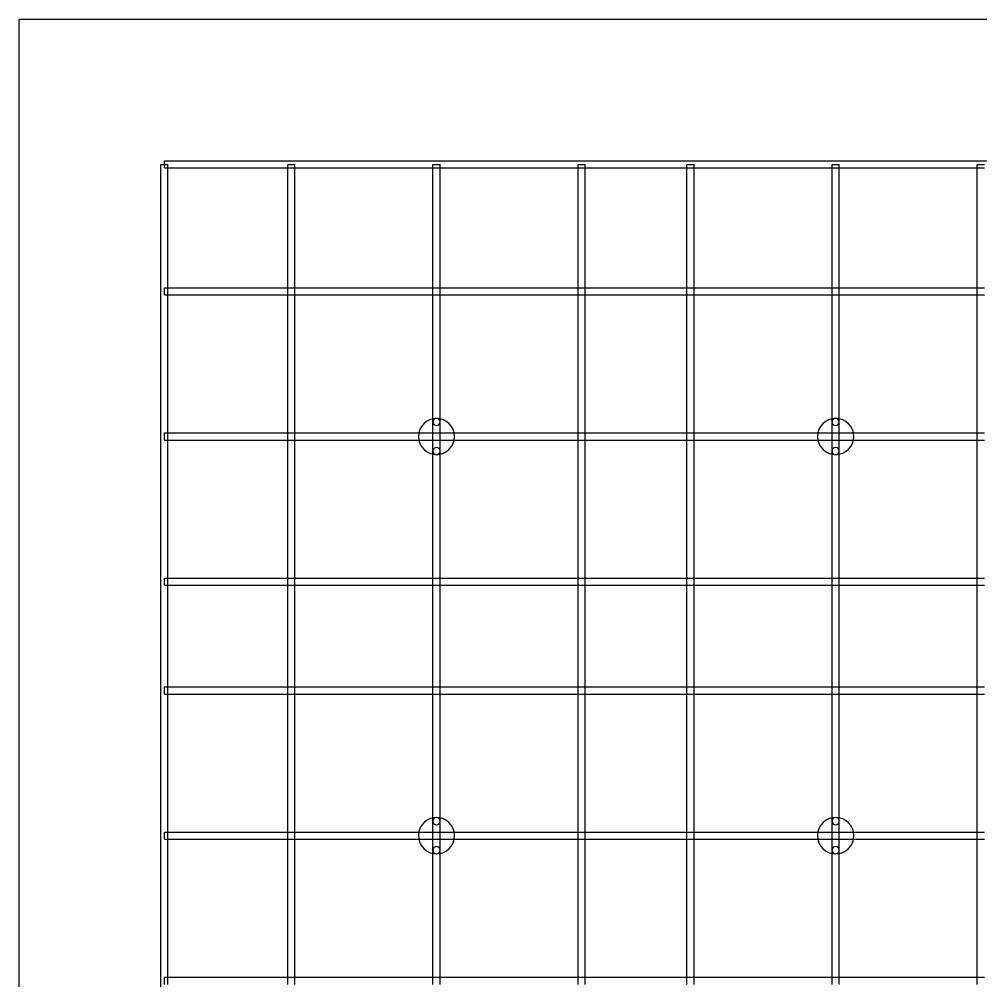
# Model space of a CAD drawing. Header units: millimetres. Extents: x 0 to 500, y 0 to 500.
# Drawn here: x 0 to 132.5, y 367.5 to 500 of the extents above; entities that cross this region are included whole.
import ezdxf

# ---------------------------------------------------------------- set-up
doc = ezdxf.new("R2010")
doc.units = ezdxf.units.MM
doc.layers.add('MDF_Model', color=7, linetype='CONTINUOUS')

msp = doc.modelspace()

# ---------------------------------------------------------------- linework, layer by layer
at = {"layer": 'MDF_Model'}
for p, q in [((0, 0, 6), (0, 500, 6)), ((0, 500), (0, 500, 6)), ((0, 0), (0, 500)), ((0, 0, 6), (0, 500, 6)), ((0, 500, 6), (500, 500, 6)), ((0, 500), (500, 500)), ((0, 500, 6), (500, 500, 6)), ((0, 500), (0, 500, 6)), ((0, 0), (0, 500)), ((0, 500), (500, 500)), ((19.5, 480), (20, 480)), ((19.5, 20), (19.5, 480)), ((19.5, 480), (20, 480)), ((19.5, 480, 1), (20, 480, 1)), ((19.5, 480), (19.5, 480, 1)), ((19.5, 20, 1), (19.5, 480, 1)), ((19.5, 480), (19.5, 480, 1)), ((19.5, 20), (19.5, 480)), ((19.5, 20, 1), (19.5, 480, 1)), ((19.5, 480, 1), (20, 480, 1)), ((20, 480.5), (480, 480.5)), ((20, 480), (20, 480.5)), ((20, 480.5), (480, 480.5)), ((20, 480.5, 1), (480, 480.5, 1)), ((20, 480.5), (20, 480.5, 1)), ((20, 480, 1), (20, 480.5, 1)), ((20, 480.5), (20, 480.5, 1)), ((20, 480), (20, 480.5)), ((20, 480, 1), (20, 480.5, 1)), ((20, 480.5, 1), (480, 480.5, 1)), ((20, 480, 1), (20, 480)), ((20, 480, 1), (20, 480)), ((20, 480, 1), (20.5, 480, 1)), ((20, 479.5, 1), (20, 480, 1)), ((20, 479.5, 1), (20, 480, 1)), ((20, 480, 1), (20.5, 480, 1)), ((20.5, 479.5, 1), (20.5, 480, 1)), ((20.5, 479.5, 1), (20.5, 480, 1)), ((37, 480, 1), (38, 480, 1)), ((37, 479.5, 1), (37, 480, 1)), ((37, 479.5, 1), (37, 480, 1)), ((37, 480, 1), (38, 480, 1)), ((38, 479.5, 1), (38, 480, 1)), ((38, 479.5, 1), (38, 480, 1)), ((57, 480, 1), (58, 480, 1)), ((57, 479.5, 1), (57, 480, 1)), ((57, 479.5, 1), (57, 480, 1)), ((57, 480, 1), (58, 480, 1)), ((58, 479.5, 1), (58, 480, 1)), ((58, 479.5, 1), (58, 480, 1)), ((77, 480, 1), (78, 480, 1)), ((77, 479.5, 1), (77, 480, 1)), ((77, 479.5, 1), (77, 480, 1)), ((77, 480, 1), (78, 480, 1)), ((78, 479.5, 1), (78, 480, 1)), ((78, 479.5, 1), (78, 480, 1)), ((92, 480, 1), (93, 480, 1)), ((92, 479.5, 1), (92, 480, 1)), ((92, 479.5, 1), (92, 480, 1)), ((92, 480, 1), (93, 480, 1)), ((93, 479.5, 1), (93, 480, 1)), ((93, 479.5, 1), (93, 480, 1)), ((112, 480, 1), (113, 480, 1)), ((112, 479.5, 1), (112, 480, 1)), ((112, 479.5, 1), (112, 480, 1)), ((112, 480, 1), (113, 480, 1)), ((113, 479.5, 1), (113, 480, 1)), ((113, 479.5, 1), (113, 480, 1)), ((132, 480, 1), (133, 480, 1)), ((132, 479.5, 1), (132, 480, 1)), ((132, 479.5, 1), (132, 480, 1)), ((132, 480, 1), (133, 480, 1)), ((20, 479.5, 1), (20.5, 479.5, 1)), ((20, 479.5, 1), (20.5, 479.5, 1)), ((20.5, 479.5, 1), (37, 479.5, 1)), ((20.5, 463, 1), (20.5, 479.5, 1)), ((20.5, 479.5), (37, 479.5)), ((20.5, 479.5, 1), (37, 479.5, 1)), ((20.5, 479.5), (20.5, 479.5, 1)), ((20.5, 463, 1), (20.5, 479.5, 1)), ((20.5, 479.5), (20.5, 479.5, 1)), ((20.5, 463), (20.5, 479.5)), ((20.5, 479.5), (37, 479.5)), ((20.5, 463), (20.5, 479.5)), ((37, 479.5, 1), (38, 479.5, 1)), ((37, 479.5), (37, 479.5, 1)), ((37, 463, 1), (37, 479.5, 1)), ((37, 479.5, 1), (38, 479.5, 1)), ((37, 463), (37, 479.5)), ((37, 463, 1), (37, 479.5, 1)), ((37, 479.5), (37, 479.5, 1)), ((37, 463), (37, 479.5)), ((38, 479.5, 1), (57, 479.5, 1)), ((38, 479.5), (57, 479.5)), ((38, 479.5, 1), (57, 479.5, 1)), ((38, 479.5), (38, 479.5, 1)), ((38, 479.5), (57, 479.5)), ((38, 463), (38, 479.5)), ((38, 463, 1), (38, 479.5, 1)), ((38, 479.5), (38, 479.5, 1)), ((38, 463), (38, 479.5)), ((38, 463, 1), (38, 479.5, 1)), ((57, 479.5, 1), (58, 479.5, 1)), ((57, 479.5), (57, 479.5, 1)), ((57, 463, 1), (57, 479.5, 1)), ((57, 479.5, 1), (58, 479.5, 1)), ((57, 463), (57, 479.5)), ((57, 463, 1), (57, 479.5, 1)), ((57, 479.5), (57, 479.5, 1)), ((57, 463), (57, 479.5)), ((58, 479.5, 1), (77, 479.5, 1)), ((58, 479.5), (77, 479.5)), ((58, 479.5, 1), (77, 479.5, 1)), ((58, 479.5), (58, 479.5, 1)), ((58, 479.5), (77, 479.5)), ((58, 463), (58, 479.5)), ((58, 463, 1), (58, 479.5, 1)), ((58, 479.5), (58, 479.5, 1)), ((58, 463), (58, 479.5)), ((58, 463, 1), (58, 479.5, 1)), ((77, 479.5, 1), (78, 479.5, 1)), ((77, 479.5), (77, 479.5, 1)), ((77, 463, 1), (77, 479.5, 1)), ((77, 479.5, 1), (78, 479.5, 1)), ((77, 463), (77, 479.5)), ((77, 463, 1), (77, 479.5, 1)), ((77, 479.5), (77, 479.5, 1)), ((77, 463), (77, 479.5)), ((78, 479.5, 1), (92, 479.5, 1)), ((78, 479.5), (92, 479.5)), ((78, 479.5, 1), (92, 479.5, 1)), ((78, 479.5), (78, 479.5, 1)), ((78, 479.5), (92, 479.5)), ((78, 463), (78, 479.5)), ((78, 463, 1), (78, 479.5, 1)), ((78, 479.5), (78, 479.5, 1)), ((78, 463), (78, 479.5)), ((78, 463, 1), (78, 479.5, 1)), ((92, 479.5, 1), (93, 479.5, 1)), ((92, 479.5), (92, 479.5, 1)), ((92, 463, 1), (92, 479.5, 1)), ((92, 479.5, 1), (93, 479.5, 1)), ((92, 463), (92, 479.5)), ((92, 463, 1), (92, 479.5, 1)), ((92, 479.5), (92, 479.5, 1)), ((92, 463), (92, 479.5)), ((93, 479.5, 1), (112, 479.5, 1)), ((93, 479.5), (112, 479.5)), ((93, 479.5, 1), (112, 479.5, 1)), ((93, 479.5), (93, 479.5, 1)), ((93, 479.5), (112, 479.5)), ((93, 463), (93, 479.5)), ((93, 463, 1), (93, 479.5, 1)), ((93, 479.5), (93, 479.5, 1)), ((93, 463), (93, 479.5)), ((93, 463, 1), (93, 479.5, 1)), ((112, 479.5, 1), (113, 479.5, 1)), ((112, 479.5), (112, 479.5, 1)), ((112, 463, 1), (112, 479.5, 1)), ((112, 479.5, 1), (113, 479.5, 1)), ((112, 463), (112, 479.5)), ((112, 463, 1), (112, 479.5, 1)), ((112, 479.5), (112, 479.5, 1)), ((112, 463), (112, 479.5)), ((113, 479.5, 1), (132, 479.5, 1)), ((113, 479.5), (132, 479.5)), ((113, 479.5, 1), (132, 479.5, 1)), ((113, 479.5), (113, 479.5, 1)), ((113, 479.5), (132, 479.5)), ((113, 463), (113, 479.5)), ((113, 463, 1), (113, 479.5, 1)), ((113, 479.5), (113, 479.5, 1)), ((113, 463), (113, 479.5)), ((113, 463, 1), (113, 479.5, 1)), ((132, 479.5, 1), (133, 479.5, 1)), ((132, 479.5), (132, 479.5, 1)), ((132, 463, 1), (132, 479.5, 1)), ((132, 479.5, 1), (133, 479.5, 1)), ((132, 463), (132, 479.5)), ((132, 463, 1), (132, 479.5, 1)), ((132, 479.5), (132, 479.5, 1)), ((132, 463), (132, 479.5)), ((20, 463, 1), (20.5, 463, 1)), ((20, 462, 1), (20, 463, 1)), ((20, 463, 1), (20.5, 463, 1)), ((20, 462, 1), (20, 463, 1)), ((20.5, 462, 1), (20.5, 463, 1)), ((20.5, 463, 1), (20.5, 463)), ((20.5, 463), (37, 463)), ((20.5, 463, 1), (37, 463, 1)), ((20.5, 462, 1), (20.5, 463, 1)), ((20.5, 463), (37, 463)), ((20.5, 463, 1), (37, 463, 1)), ((20.5, 463, 1), (20.5, 463)), ((37, 463, 1), (38, 463, 1)), ((37, 463), (37, 463, 1)), ((37, 462, 1), (37, 463, 1)), ((37, 463), (37, 463, 1)), ((37, 462, 1), (37, 463, 1)), ((37, 463, 1), (38, 463, 1)), ((38, 463), (57, 463)), ((38, 463), (38, 463, 1)), ((38, 463), (57, 463)), ((38, 463, 1), (57, 463, 1)), ((38, 463), (38, 463, 1)), ((38, 462, 1), (38, 463, 1)), ((38, 463, 1), (57, 463, 1)), ((38, 462, 1), (38, 463, 1)), ((57, 463, 1), (58, 463, 1)), ((57, 463), (57, 463, 1)), ((57, 462, 1), (57, 463, 1)), ((57, 463, 1), (58, 463, 1)), ((57, 463), (57, 463, 1)), ((57, 462, 1), (57, 463, 1)), ((58, 463), (77, 463)), ((58, 463), (58, 463, 1)), ((58, 462, 1), (58, 463, 1)), ((58, 463), (77, 463)), ((58, 463, 1), (77, 463, 1)), ((58, 463), (58, 463, 1)), ((58, 463, 1), (77, 463, 1)), ((58, 462, 1), (58, 463, 1)), ((77, 463, 1), (78, 463, 1)), ((77, 463), (77, 463, 1)), ((77, 462, 1), (77, 463, 1)), ((77, 463, 1), (78, 463, 1)), ((77, 463), (77, 463, 1)), ((77, 462, 1), (77, 463, 1)), ((78, 463), (92, 463)), ((78, 463), (78, 463, 1)), ((78, 463), (92, 463)), ((78, 463, 1), (92, 463, 1)), ((78, 463), (78, 463, 1)), ((78, 462, 1), (78, 463, 1)), ((78, 463, 1), (92, 463, 1)), ((78, 462, 1), (78, 463, 1)), ((92, 463, 1), (93, 463, 1)), ((92, 463), (92, 463, 1)), ((92, 462, 1), (92, 463, 1)), ((92, 463, 1), (93, 463, 1)), ((92, 463), (92, 463, 1)), ((92, 462, 1), (92, 463, 1)), ((93, 463), (112, 463)), ((93, 463), (93, 463, 1)), ((93, 463), (112, 463)), ((93, 463, 1), (112, 463, 1)), ((93, 463), (93, 463, 1)), ((93, 462, 1), (93, 463, 1)), ((93, 463, 1), (112, 463, 1)), ((93, 462, 1), (93, 463, 1)), ((112, 463, 1), (113, 463, 1)), ((112, 463), (112, 463, 1)), ((112, 462, 1), (112, 463, 1)), ((112, 463, 1), (113, 463, 1)), ((112, 463), (112, 463, 1)), ((112, 462, 1), (112, 463, 1)), ((113, 463), (132, 463)), ((113, 463), (113, 463, 1)), ((113, 462, 1), (113, 463, 1)), ((113, 463), (132, 463)), ((113, 463, 1), (132, 463, 1)), ((113, 463), (113, 463, 1)), ((113, 463, 1), (132, 463, 1)), ((113, 462, 1), (113, 463, 1)), ((132, 463, 1), (133, 463, 1)), ((132, 463), (132, 463, 1)), ((132, 462, 1), (132, 463, 1)), ((132, 463, 1), (133, 463, 1)), ((132, 463), (132, 463, 1)), ((132, 462, 1), (132, 463, 1)), ((20, 462, 1), (20.5, 462, 1)), ((20, 462, 1), (20.5, 462, 1)), ((20.5, 443, 1), (20.5, 462, 1)), ((20.5, 443, 1), (20.5, 462, 1)), ((20.5, 462, 1), (20.5, 462)), ((20.5, 443), (20.5, 462)), ((20.5, 462, 1), (37, 462, 1)), ((20.5, 462), (37, 462)), ((20.5, 462, 1), (37, 462, 1)), ((20.5, 462, 1), (20.5, 462)), ((20.5, 462), (37, 462)), ((20.5, 443), (20.5, 462)), ((37, 462), (37, 462, 1)), ((37, 443), (37, 462)), ((37, 462, 1), (38, 462, 1)), ((37, 443, 1), (37, 462, 1)), ((37, 462), (37, 462, 1)), ((37, 443), (37, 462)), ((37, 443, 1), (37, 462, 1)), ((37, 462, 1), (38, 462, 1)), ((38, 462), (57, 462)), ((38, 443), (38, 462)), ((38, 462), (57, 462)), ((38, 462, 1), (57, 462, 1)), ((38, 462), (38, 462, 1)), ((38, 462, 1), (57, 462, 1)), ((38, 443, 1), (38, 462, 1)), ((38, 443, 1), (38, 462, 1)), ((38, 462), (38, 462, 1)), ((38, 443), (38, 462)), ((57, 444.5, 1), (57, 462, 1)), ((57, 462, 1), (58, 462, 1)), ((57, 444.5, 1), (57, 462, 1)), ((57, 462), (57, 462, 1)), ((57, 444.5), (57, 462)), ((57, 462, 1), (58, 462, 1)), ((57, 444.5), (57, 462)), ((57, 462), (57, 462, 1)), ((58, 444.5, 1), (58, 462, 1)), ((58, 444.5, 1), (58, 462, 1)), ((58, 462), (58, 462, 1)), ((58, 444.5), (58, 462)), ((58, 462), (77, 462)), ((58, 444.5), (58, 462)), ((58, 462, 1), (77, 462, 1)), ((58, 462), (77, 462)), ((58, 462, 1), (77, 462, 1)), ((58, 462), (58, 462, 1)), ((77, 462, 1), (78, 462, 1)), ((77, 443), (77, 462)), ((77, 462), (77, 462, 1)), ((77, 443, 1), (77, 462, 1)), ((77, 462, 1), (78, 462, 1)), ((77, 443, 1), (77, 462, 1)), ((77, 462), (77, 462, 1)), ((77, 443), (77, 462)), ((78, 462, 1), (92, 462, 1)), ((78, 443, 1), (78, 462, 1)), ((78, 462), (92, 462)), ((78, 462, 1), (92, 462, 1)), ((78, 462), (78, 462, 1)), ((78, 443, 1), (78, 462, 1)), ((78, 462), (78, 462, 1)), ((78, 443), (78, 462)), ((78, 462), (92, 462)), ((78, 443), (78, 462)), ((92, 462, 1), (93, 462, 1)), ((92, 443, 1), (92, 462, 1)), ((92, 462, 1), (93, 462, 1)), ((92, 462), (92, 462, 1)), ((92, 443, 1), (92, 462, 1)), ((92, 462), (92, 462, 1)), ((92, 443), (92, 462)), ((92, 443), (92, 462)), ((93, 462), (112, 462)), ((93, 443), (93, 462)), ((93, 462), (112, 462)), ((93, 462, 1), (112, 462, 1)), ((93, 462), (93, 462, 1)), ((93, 462, 1), (112, 462, 1)), ((93, 443, 1), (93, 462, 1)), ((93, 443, 1), (93, 462, 1)), ((93, 462), (93, 462, 1)), ((93, 443), (93, 462)), ((112, 444.5, 1), (112, 462, 1)), ((112, 462, 1), (113, 462, 1)), ((112, 444.5, 1), (112, 462, 1)), ((112, 462), (112, 462, 1)), ((112, 444.5), (112, 462)), ((112, 462, 1), (113, 462, 1)), ((112, 444.5), (112, 462)), ((112, 462), (112, 462, 1)), ((113, 444.5, 1), (113, 462, 1)), ((113, 444.5, 1), (113, 462, 1)), ((113, 462), (113, 462, 1)), ((113, 444.5), (113, 462)), ((113, 462), (132, 462)), ((113, 444.5), (113, 462)), ((113, 462, 1), (132, 462, 1)), ((113, 462), (132, 462)), ((113, 462, 1), (132, 462, 1)), ((113, 462), (113, 462, 1)), ((132, 462, 1), (133, 462, 1)), ((132, 443), (132, 462)), ((132, 462), (132, 462, 1)), ((132, 443, 1), (132, 462, 1)), ((132, 462, 1), (133, 462, 1)), ((132, 443, 1), (132, 462, 1)), ((132, 462), (132, 462, 1)), ((132, 443), (132, 462)), ((57, 443, 1), (57, 444.5, 1)), ((57, 443, 1), (57, 444.5, 1)), ((57, 444.5), (57, 444.5, 1)), ((57, 443), (57, 444.5)), ((57, 444.5), (57, 444.5, 1)), ((57, 443), (57, 444.5)), ((57.5, 445, 3), (57.5, 445, 6)), ((57.5, 445, 3), (57.5, 445, 6)), ((58, 444.5, 1), (58, 444.5, 3)), ((58, 444.5, 1), (58, 444.5, 3)), ((58, 443, 1), (58, 444.5, 1)), ((58, 443, 1), (58, 444.5, 1)), ((58, 444.5), (58, 444.5, 1)), ((58, 443), (58, 444.5)), ((58, 444.5), (58, 444.5, 1)), ((58, 443), (58, 444.5)), ((112, 443, 1), (112, 444.5, 1)), ((112, 443, 1), (112, 444.5, 1)), ((112, 444.5), (112, 444.5, 1)), ((112, 443), (112, 444.5)), ((112, 444.5), (112, 444.5, 1)), ((112, 443), (112, 444.5)), ((112.5, 445, 3), (112.5, 445, 6)), ((112.5, 445, 3), (112.5, 445, 6)), ((113, 444.5, 1), (113, 444.5, 3)), ((113, 444.5, 1), (113, 444.5, 3)), ((113, 443, 1), (113, 444.5, 1)), ((113, 443, 1), (113, 444.5, 1)), ((113, 444.5), (113, 444.5, 1)), ((113, 443), (113, 444.5)), ((113, 444.5), (113, 444.5, 1)), ((113, 443), (113, 444.5)), ((20, 443, 1), (20.5, 443, 1)), ((20, 442, 1), (20, 443, 1)), ((20, 443, 1), (20.5, 443, 1)), ((20, 442, 1), (20, 443, 1)), ((20.5, 443, 1), (20.5, 443)), ((20.5, 442, 1), (20.5, 443, 1)), ((20.5, 443), (37, 443)), ((20.5, 443), (37, 443)), ((20.5, 443, 1), (37, 443, 1)), ((20.5, 443, 1), (20.5, 443)), ((20.5, 443, 1), (37, 443, 1)), ((20.5, 442, 1), (20.5, 443, 1)), ((37, 443), (37, 443, 1)), ((37, 442, 1), (37, 443, 1)), ((37, 443), (37, 443, 1)), ((37, 442, 1), (37, 443, 1)), ((37, 443, 1), (38, 443, 1)), ((37, 443, 1), (38, 443, 1)), ((38, 442, 1), (38, 443, 1)), ((38, 443, 1), (57, 443, 1)), ((38, 442, 1), (38, 443, 1)), ((38, 443), (57, 443)), ((38, 443), (57, 443)), ((38, 443, 1), (57, 443, 1)), ((38, 443), (38, 443, 1)), ((38, 443), (38, 443, 1)), ((57, 443, 1), (58, 443, 1)), ((57, 442, 1), (57, 443, 1)), ((57, 443, 1), (58, 443, 1)), ((57, 443), (57, 443, 1)), ((57, 442, 1), (57, 443, 1)), ((57, 443), (57, 443, 1)), ((58, 442, 1), (58, 443, 1)), ((58, 443), (58, 443, 1)), ((58, 443, 1), (77, 443, 1)), ((58, 442, 1), (58, 443, 1)), ((58, 443), (77, 443)), ((58, 443), (77, 443)), ((58, 443, 1), (77, 443, 1)), ((58, 443), (58, 443, 1)), ((77, 442, 1), (77, 443, 1)), ((77, 443), (77, 443, 1)), ((77, 443, 1), (78, 443, 1)), ((77, 442, 1), (77, 443, 1)), ((77, 443, 1), (78, 443, 1)), ((77, 443), (77, 443, 1)), ((78, 442, 1), (78, 443, 1)), ((78, 443), (78, 443, 1)), ((78, 443, 1), (92, 443, 1)), ((78, 442, 1), (78, 443, 1)), ((78, 443), (92, 443)), ((78, 443), (92, 443)), ((78, 443, 1), (92, 443, 1)), ((78, 443), (78, 443, 1)), ((92, 443, 1), (93, 443, 1)), ((92, 442, 1), (92, 443, 1)), ((92, 443, 1), (93, 443, 1)), ((92, 443), (92, 443, 1)), ((92, 442, 1), (92, 443, 1)), ((92, 443), (92, 443, 1)), ((93, 443, 1), (112, 443, 1)), ((93, 442, 1), (93, 443, 1)), ((93, 443), (112, 443)), ((93, 443), (112, 443)), ((93, 443, 1), (112, 443, 1)), ((93, 443), (93, 443, 1)), ((93, 442, 1), (93, 443, 1)), ((93, 443), (93, 443, 1)), ((112, 443, 1), (113, 443, 1)), ((112, 442, 1), (112, 443, 1)), ((112, 443, 1), (113, 443, 1)), ((112, 443), (112, 443, 1)), ((112, 442, 1), (112, 443, 1)), ((112, 443), (112, 443, 1)), ((113, 442, 1), (113, 443, 1)), ((113, 443), (113, 443, 1)), ((113, 443, 1), (132, 443, 1)), ((113, 442, 1), (113, 443, 1)), ((113, 443), (132, 443)), ((113, 443), (132, 443)), ((113, 443, 1), (132, 443, 1)), ((113, 443), (113, 443, 1)), ((132, 442, 1), (132, 443, 1)), ((132, 443), (132, 443, 1)), ((132, 443, 1), (133, 443, 1)), ((132, 442, 1), (132, 443, 1)), ((132, 443, 1), (133, 443, 1)), ((132, 443), (132, 443, 1)), ((20, 442, 1), (20.5, 442, 1)), ((20, 442, 1), (20.5, 442, 1)), ((20.5, 423, 1), (20.5, 442, 1)), ((20.5, 423, 1), (20.5, 442, 1)), ((20.5, 442, 1), (20.5, 442)), ((20.5, 423), (20.5, 442)), ((20.5, 442, 1), (37, 442, 1)), ((20.5, 442), (37, 442)), ((20.5, 442, 1), (37, 442, 1)), ((20.5, 442, 1), (20.5, 442)), ((20.5, 442), (37, 442)), ((20.5, 423), (20.5, 442)), ((37, 442), (37, 442, 1)), ((37, 423), (37, 442)), ((37, 442, 1), (38, 442, 1)), ((37, 423, 1), (37, 442, 1)), ((37, 442), (37, 442, 1)), ((37, 423), (37, 442)), ((37, 423, 1), (37, 442, 1)), ((37, 442, 1), (38, 442, 1)), ((38, 442), (57, 442)), ((38, 423), (38, 442)), ((38, 442), (57, 442)), ((38, 442, 1), (57, 442, 1)), ((38, 442), (38, 442, 1)), ((38, 442, 1), (57, 442, 1)), ((38, 423, 1), (38, 442, 1)), ((38, 423, 1), (38, 442, 1)), ((38, 442), (38, 442, 1)), ((38, 423), (38, 442)), ((57, 440.5, 1), (57, 442, 1)), ((57, 442, 1), (58, 442, 1)), ((57, 440.5, 1), (57, 442, 1)), ((57, 442), (57, 442, 1)), ((57, 440.5), (57, 442)), ((57, 442, 1), (58, 442, 1)), ((57, 440.5), (57, 442)), ((57, 442), (57, 442, 1)), ((58, 440.5, 1), (58, 442, 1)), ((58, 440.5, 1), (58, 442, 1)), ((58, 442), (58, 442, 1)), ((58, 440.5), (58, 442)), ((58, 442), (77, 442)), ((58, 440.5), (58, 442)), ((58, 442, 1), (77, 442, 1)), ((58, 442), (77, 442)), ((58, 442, 1), (77, 442, 1)), ((58, 442), (58, 442, 1)), ((60, 442.5, 3), (60, 442.5, 6)), ((60, 442.5, 3), (60, 442.5, 6)), ((77, 423), (77, 442)), ((77, 442), (77, 442, 1)), ((77, 423, 1), (77, 442, 1)), ((77, 442), (77, 442, 1)), ((77, 423), (77, 442)), ((77, 442, 1), (78, 442, 1)), ((77, 423, 1), (77, 442, 1)), ((77, 442, 1), (78, 442, 1)), ((78, 423, 1), (78, 442, 1)), ((78, 442, 1), (92, 442, 1)), ((78, 423, 1), (78, 442, 1)), ((78, 442), (78, 442, 1)), ((78, 423), (78, 442)), ((78, 442), (92, 442)), ((78, 442, 1), (92, 442, 1)), ((78, 442), (78, 442, 1)), ((78, 442), (92, 442)), ((78, 423), (78, 442)), ((92, 442, 1), (93, 442, 1)), ((92, 423, 1), (92, 442, 1)), ((92, 442, 1), (93, 442, 1)), ((92, 442), (92, 442, 1)), ((92, 423, 1), (92, 442, 1)), ((92, 442), (92, 442, 1)), ((92, 423), (92, 442)), ((92, 423), (92, 442)), ((93, 442), (112, 442)), ((93, 423), (93, 442)), ((93, 442), (112, 442)), ((93, 442, 1), (112, 442, 1)), ((93, 442), (93, 442, 1)), ((93, 442, 1), (112, 442, 1)), ((93, 423, 1), (93, 442, 1)), ((93, 442), (93, 442, 1)), ((93, 423), (93, 442)), ((93, 423, 1), (93, 442, 1)), ((112, 440.5, 1), (112, 442, 1)), ((112, 442, 1), (113, 442, 1)), ((112, 440.5, 1), (112, 442, 1)), ((112, 442), (112, 442, 1)), ((112, 440.5), (112, 442)), ((112, 442, 1), (113, 442, 1)), ((112, 440.5), (112, 442)), ((112, 442), (112, 442, 1)), ((113, 440.5, 1), (113, 442, 1)), ((113, 440.5, 1), (113, 442, 1)), ((113, 442), (113, 442, 1)), ((113, 440.5), (113, 442)), ((113, 442), (132, 442)), ((113, 440.5), (113, 442)), ((113, 442, 1), (132, 442, 1)), ((113, 442), (132, 442)), ((113, 442, 1), (132, 442, 1)), ((113, 442), (113, 442, 1)), ((115, 442.5, 3), (115, 442.5, 6)), ((115, 442.5, 3), (115, 442.5, 6)), ((132, 423), (132, 442)), ((132, 442), (132, 442, 1)), ((132, 423, 1), (132, 442, 1)), ((132, 442), (132, 442, 1)), ((132, 423), (132, 442)), ((132, 442, 1), (133, 442, 1)), ((132, 423, 1), (132, 442, 1)), ((132, 442, 1), (133, 442, 1)), ((57, 423, 1), (57, 440.5, 1)), ((57, 423, 1), (57, 440.5, 1)), ((57, 440.5), (57, 440.5, 1)), ((57, 423), (57, 440.5)), ((57, 440.5), (57, 440.5, 1)), ((57, 423), (57, 440.5)), ((57.5, 440, 3), (57.5, 440, 6)), ((57.5, 440, 3), (57.5, 440, 6)), ((58, 440.5, 1), (58, 440.5, 3)), ((58, 440.5, 1), (58, 440.5, 3)), ((58, 423, 1), (58, 440.5, 1)), ((58, 423, 1), (58, 440.5, 1)), ((58, 440.5), (58, 440.5, 1)), ((58, 423), (58, 440.5)), ((58, 440.5), (58, 440.5, 1)), ((58, 423), (58, 440.5)), ((112, 423, 1), (112, 440.5, 1)), ((112, 423, 1), (112, 440.5, 1)), ((112, 440.5), (112, 440.5, 1)), ((112, 423), (112, 440.5)), ((112, 440.5), (112, 440.5, 1)), ((112, 423), (112, 440.5)), ((112.5, 440, 3), (112.5, 440, 6)), ((112.5, 440, 3), (112.5, 440, 6)), ((113, 440.5, 1), (113, 440.5, 3)), ((113, 440.5, 1), (113, 440.5, 3)), ((113, 423, 1), (113, 440.5, 1)), ((113, 423, 1), (113, 440.5, 1)), ((113, 440.5), (113, 440.5, 1)), ((113, 423), (113, 440.5)), ((113, 440.5), (113, 440.5, 1)), ((113, 423), (113, 440.5)), ((20, 423, 1), (20.5, 423, 1)), ((20, 422, 1), (20, 423, 1)), ((20, 423, 1), (20.5, 423, 1)), ((20, 422, 1), (20, 423, 1)), ((20.5, 423, 1), (20.5, 423)), ((20.5, 422, 1), (20.5, 423, 1)), ((20.5, 423), (37, 423)), ((20.5, 423), (37, 423)), ((20.5, 423, 1), (37, 423, 1)), ((20.5, 423, 1), (20.5, 423)), ((20.5, 423, 1), (37, 423, 1)), ((20.5, 422, 1), (20.5, 423, 1)), ((37, 423), (37, 423, 1)), ((37, 422, 1), (37, 423, 1)), ((37, 423), (37, 423, 1)), ((37, 422, 1), (37, 423, 1)), ((37, 423, 1), (38, 423, 1)), ((37, 423, 1), (38, 423, 1)), ((38, 422, 1), (38, 423, 1)), ((38, 423), (57, 423)), ((38, 423), (57, 423)), ((38, 423, 1), (57, 423, 1)), ((38, 423), (38, 423, 1)), ((38, 423, 1), (57, 423, 1)), ((38, 422, 1), (38, 423, 1)), ((38, 423), (38, 423, 1)), ((57, 423, 1), (58, 423, 1)), ((57, 423), (57, 423, 1)), ((57, 422, 1), (57, 423, 1)), ((57, 423, 1), (58, 423, 1)), ((57, 423), (57, 423, 1)), ((57, 422, 1), (57, 423, 1)), ((58, 423), (58, 423, 1)), ((58, 422, 1), (58, 423, 1)), ((58, 423), (77, 423)), ((58, 423), (77, 423)), ((58, 423, 1), (77, 423, 1)), ((58, 423), (58, 423, 1)), ((58, 423, 1), (77, 423, 1)), ((58, 422, 1), (58, 423, 1)), ((77, 423), (77, 423, 1)), ((77, 422, 1), (77, 423, 1)), ((77, 423), (77, 423, 1)), ((77, 422, 1), (77, 423, 1)), ((77, 423, 1), (78, 423, 1)), ((77, 423, 1), (78, 423, 1)), ((78, 422, 1), (78, 423, 1)), ((78, 423, 1), (92, 423, 1)), ((78, 422, 1), (78, 423, 1)), ((78, 423), (78, 423, 1)), ((78, 423), (92, 423)), ((78, 423, 1), (92, 423, 1)), ((78, 423), (78, 423, 1)), ((78, 423), (92, 423)), ((92, 422, 1), (92, 423, 1)), ((92, 423, 1), (93, 423, 1)), ((92, 422, 1), (92, 423, 1)), ((92, 423, 1), (93, 423, 1)), ((92, 423), (92, 423, 1)), ((92, 423), (92, 423, 1)), ((93, 423), (112, 423)), ((93, 423), (112, 423)), ((93, 423, 1), (112, 423, 1)), ((93, 423), (93, 423, 1)), ((93, 423, 1), (112, 423, 1)), ((93, 422, 1), (93, 423, 1)), ((93, 423), (93, 423, 1)), ((93, 422, 1), (93, 423, 1)), ((112, 423, 1), (113, 423, 1)), ((112, 423), (112, 423, 1)), ((112, 422, 1), (112, 423, 1)), ((112, 423, 1), (113, 423, 1)), ((112, 423), (112, 423, 1)), ((112, 422, 1), (112, 423, 1)), ((113, 423), (113, 423, 1)), ((113, 422, 1), (113, 423, 1)), ((113, 423), (132, 423)), ((113, 423), (132, 423)), ((113, 423, 1), (132, 423, 1)), ((113, 423), (113, 423, 1)), ((113, 423, 1), (132, 423, 1)), ((113, 422, 1), (113, 423, 1)), ((132, 423), (132, 423, 1)), ((132, 422, 1), (132, 423, 1)), ((132, 423), (132, 423, 1)), ((132, 422, 1), (132, 423, 1)), ((132, 423, 1), (133, 423, 1)), ((132, 423, 1), (133, 423, 1)), ((20, 422, 1), (20.5, 422, 1)), ((20, 422, 1), (20.5, 422, 1)), ((20.5, 408, 1), (20.5, 422, 1)), ((20.5, 408, 1), (20.5, 422, 1)), ((20.5, 422, 1), (20.5, 422)), ((20.5, 408), (20.5, 422)), ((20.5, 422, 1), (37, 422, 1)), ((20.5, 422), (37, 422)), ((20.5, 422, 1), (37, 422, 1)), ((20.5, 422, 1), (20.5, 422)), ((20.5, 422), (37, 422)), ((20.5, 408), (20.5, 422)), ((37, 422), (37, 422, 1)), ((37, 408), (37, 422)), ((37, 422, 1), (38, 422, 1)), ((37, 408, 1), (37, 422, 1)), ((37, 422), (37, 422, 1)), ((37, 408), (37, 422)), ((37, 408, 1), (37, 422, 1)), ((37, 422, 1), (38, 422, 1)), ((38, 422, 1), (57, 422, 1)), ((38, 408, 1), (38, 422, 1)), ((38, 422), (57, 422)), ((38, 422, 1), (57, 422, 1)), ((38, 422), (38, 422, 1)), ((38, 408, 1), (38, 422, 1)), ((38, 422), (38, 422, 1)), ((38, 408), (38, 422)), ((38, 422), (57, 422)), ((38, 408), (38, 422)), ((57, 422, 1), (58, 422, 1)), ((57, 408, 1), (57, 422, 1)), ((57, 422, 1), (58, 422, 1)), ((57, 408, 1), (57, 422, 1)), ((57, 422), (57, 422, 1)), ((57, 408), (57, 422)), ((57, 422), (57, 422, 1)), ((57, 408), (57, 422)), ((58, 408, 1), (58, 422, 1)), ((58, 422, 1), (77, 422, 1)), ((58, 408, 1), (58, 422, 1)), ((58, 422), (58, 422, 1)), ((58, 408), (58, 422)), ((58, 422), (77, 422)), ((58, 422, 1), (77, 422, 1)), ((58, 422), (58, 422, 1)), ((58, 408), (58, 422)), ((58, 422), (77, 422)), ((77, 422, 1), (78, 422, 1)), ((77, 422), (77, 422, 1)), ((77, 408), (77, 422)), ((77, 408, 1), (77, 422, 1)), ((77, 422), (77, 422, 1)), ((77, 408), (77, 422)), ((77, 408, 1), (77, 422, 1)), ((77, 422, 1), (78, 422, 1)), ((78, 408, 1), (78, 422, 1)), ((78, 422, 1), (92, 422, 1)), ((78, 408, 1), (78, 422, 1)), ((78, 422), (78, 422, 1)), ((78, 408), (78, 422)), ((78, 422), (92, 422)), ((78, 422, 1), (92, 422, 1)), ((78, 422), (78, 422, 1)), ((78, 422), (92, 422)), ((78, 408), (78, 422)), ((92, 422, 1), (93, 422, 1)), ((92, 408, 1), (92, 422, 1)), ((92, 422, 1), (93, 422, 1)), ((92, 408, 1), (92, 422, 1)), ((92, 422), (92, 422, 1)), ((92, 408), (92, 422)), ((92, 422), (92, 422, 1)), ((92, 408), (92, 422)), ((93, 422, 1), (112, 422, 1)), ((93, 422), (112, 422)), ((93, 422, 1), (112, 422, 1)), ((93, 422), (93, 422, 1)), ((93, 422), (112, 422)), ((93, 408), (93, 422)), ((93, 408, 1), (93, 422, 1)), ((93, 422), (93, 422, 1)), ((93, 408), (93, 422)), ((93, 408, 1), (93, 422, 1)), ((112, 422, 1), (113, 422, 1)), ((112, 408, 1), (112, 422, 1)), ((112, 422, 1), (113, 422, 1)), ((112, 408, 1), (112, 422, 1)), ((112, 422), (112, 422, 1)), ((112, 408), (112, 422)), ((112, 422), (112, 422, 1)), ((112, 408), (112, 422)), ((113, 408, 1), (113, 422, 1)), ((113, 422, 1), (132, 422, 1)), ((113, 408, 1), (113, 422, 1)), ((113, 422), (113, 422, 1)), ((113, 408), (113, 422)), ((113, 422), (132, 422)), ((113, 422, 1), (132, 422, 1)), ((113, 422), (113, 422, 1)), ((113, 408), (113, 422)), ((113, 422), (132, 422)), ((132, 422, 1), (133, 422, 1)), ((132, 422), (132, 422, 1)), ((132, 408), (132, 422)), ((132, 408, 1), (132, 422, 1)), ((132, 422), (132, 422, 1)), ((132, 408), (132, 422)), ((132, 408, 1), (132, 422, 1)), ((132, 422, 1), (133, 422, 1)), ((20, 408, 1), (20.5, 408, 1)), ((20, 407, 1), (20, 408, 1)), ((20, 408, 1), (20.5, 408, 1)), ((20, 407, 1), (20, 408, 1)), ((20, 407, 1), (20.5, 407, 1)), ((20, 407, 1), (20.5, 407, 1)), ((20.5, 408, 1), (20.5, 408)), ((20.5, 407, 1), (20.5, 408, 1)), ((20.5, 408), (37, 408)), ((20.5, 408), (37, 408)), ((20.5, 408, 1), (37, 408, 1)), ((20.5, 408, 1), (20.5, 408)), ((20.5, 408, 1), (37, 408, 1)), ((20.5, 407, 1), (20.5, 408, 1)), ((20.5, 388, 1), (20.5, 407, 1)), ((20.5, 388, 1), (20.5, 407, 1)), ((20.5, 407, 1), (20.5, 407)), ((20.5, 388), (20.5, 407)), ((20.5, 407, 1), (37, 407, 1)), ((20.5, 407), (37, 407)), ((20.5, 407, 1), (37, 407, 1)), ((20.5, 407, 1), (20.5, 407)), ((20.5, 407), (37, 407)), ((20.5, 388), (20.5, 407)), ((37, 408), (37, 408, 1)), ((37, 407, 1), (37, 408, 1)), ((37, 408), (37, 408, 1)), ((37, 407, 1), (37, 408, 1)), ((37, 408, 1), (38, 408, 1)), ((37, 408, 1), (38, 408, 1)), ((37, 407), (37, 407, 1)), ((37, 388), (37, 407)), ((37, 407, 1), (38, 407, 1)), ((37, 388, 1), (37, 407, 1)), ((37, 407), (37, 407, 1)), ((37, 388), (37, 407)), ((37, 388, 1), (37, 407, 1)), ((37, 407, 1), (38, 407, 1)), ((38, 407, 1), (38, 408, 1)), ((38, 408, 1), (57, 408, 1)), ((38, 407, 1), (38, 408, 1)), ((38, 408), (57, 408)), ((38, 408, 1), (57, 408, 1)), ((38, 408), (38, 408, 1)), ((38, 408), (38, 408, 1)), ((38, 408), (57, 408)), ((38, 407), (57, 407)), ((38, 388), (38, 407)), ((38, 407), (57, 407)), ((38, 407, 1), (57, 407, 1)), ((38, 407), (38, 407, 1)), ((38, 407, 1), (57, 407, 1)), ((38, 388, 1), (38, 407, 1)), ((38, 388, 1), (38, 407, 1)), ((38, 407), (38, 407, 1)), ((38, 388), (38, 407)), ((57, 407, 1), (57, 408, 1)), ((57, 408, 1), (58, 408, 1)), ((57, 407, 1), (57, 408, 1)), ((57, 408, 1), (58, 408, 1)), ((57, 408), (57, 408, 1)), ((57, 408), (57, 408, 1)), ((57, 389.5, 1), (57, 407, 1)), ((57, 407, 1), (58, 407, 1)), ((57, 389.5, 1), (57, 407, 1)), ((57, 407), (57, 407, 1)), ((57, 389.5), (57, 407)), ((57, 407, 1), (58, 407, 1)), ((57, 389.5), (57, 407)), ((57, 407), (57, 407, 1)), ((58, 407, 1), (58, 408, 1)), ((58, 408, 1), (77, 408, 1)), ((58, 407, 1), (58, 408, 1)), ((58, 408), (58, 408, 1)), ((58, 408), (77, 408)), ((58, 408, 1), (77, 408, 1)), ((58, 408), (58, 408, 1)), ((58, 408), (77, 408)), ((58, 389.5, 1), (58, 407, 1)), ((58, 389.5, 1), (58, 407, 1)), ((58, 407), (58, 407, 1)), ((58, 389.5), (58, 407)), ((58, 407), (77, 407)), ((58, 389.5), (58, 407)), ((58, 407, 1), (77, 407, 1)), ((58, 407), (77, 407)), ((58, 407, 1), (77, 407, 1)), ((58, 407), (58, 407, 1)), ((77, 407, 1), (77, 408, 1)), ((77, 408), (77, 408, 1)), ((77, 407, 1), (77, 408, 1)), ((77, 408, 1), (78, 408, 1)), ((77, 408), (77, 408, 1)), ((77, 408, 1), (78, 408, 1)), ((77, 388), (77, 407)), ((77, 407), (77, 407, 1)), ((77, 388, 1), (77, 407, 1)), ((77, 407), (77, 407, 1)), ((77, 388), (77, 407)), ((77, 407, 1), (78, 407, 1)), ((77, 388, 1), (77, 407, 1)), ((77, 407, 1), (78, 407, 1)), ((78, 407, 1), (78, 408, 1)), ((78, 408, 1), (92, 408, 1)), ((78, 407, 1), (78, 408, 1)), ((78, 408), (78, 408, 1)), ((78, 408), (92, 408)), ((78, 408, 1), (92, 408, 1)), ((78, 408), (78, 408, 1)), ((78, 408), (92, 408)), ((78, 388, 1), (78, 407, 1)), ((78, 407, 1), (92, 407, 1)), ((78, 388, 1), (78, 407, 1)), ((78, 407), (78, 407, 1)), ((78, 388), (78, 407)), ((78, 407), (92, 407)), ((78, 407, 1), (92, 407, 1)), ((78, 407), (78, 407, 1)), ((78, 407), (92, 407)), ((78, 388), (78, 407)), ((92, 407, 1), (92, 408, 1)), ((92, 408, 1), (93, 408, 1)), ((92, 407, 1), (92, 408, 1)), ((92, 408, 1), (93, 408, 1)), ((92, 408), (92, 408, 1)), ((92, 408), (92, 408, 1)), ((92, 407, 1), (93, 407, 1)), ((92, 388, 1), (92, 407, 1)), ((92, 407, 1), (93, 407, 1)), ((92, 407), (92, 407, 1)), ((92, 388, 1), (92, 407, 1)), ((92, 407), (92, 407, 1)), ((92, 388), (92, 407)), ((92, 388), (92, 407)), ((93, 408, 1), (112, 408, 1)), ((93, 407, 1), (93, 408, 1)), ((93, 408), (112, 408)), ((93, 408, 1), (112, 408, 1)), ((93, 408), (93, 408, 1)), ((93, 407, 1), (93, 408, 1)), ((93, 408), (112, 408)), ((93, 408), (93, 408, 1)), ((93, 407), (112, 407)), ((93, 388), (93, 407)), ((93, 407), (112, 407)), ((93, 407, 1), (112, 407, 1)), ((93, 407), (93, 407, 1)), ((93, 407, 1), (112, 407, 1)), ((93, 388, 1), (93, 407, 1)), ((93, 407), (93, 407, 1)), ((93, 388), (93, 407)), ((93, 388, 1), (93, 407, 1)), ((112, 407, 1), (112, 408, 1)), ((112, 408, 1), (113, 408, 1)), ((112, 407, 1), (112, 408, 1)), ((112, 408, 1), (113, 408, 1)), ((112, 408), (112, 408, 1)), ((112, 408), (112, 408, 1)), ((112, 389.5, 1), (112, 407, 1)), ((112, 407, 1), (113, 407, 1)), ((112, 389.5, 1), (112, 407, 1)), ((112, 407), (112, 407, 1)), ((112, 389.5), (112, 407)), ((112, 407, 1), (113, 407, 1)), ((112, 389.5), (112, 407)), ((112, 407), (112, 407, 1)), ((113, 407, 1), (113, 408, 1)), ((113, 408, 1), (132, 408, 1)), ((113, 407, 1), (113, 408, 1)), ((113, 408), (113, 408, 1)), ((113, 408), (132, 408)), ((113, 408, 1), (132, 408, 1)), ((113, 408), (113, 408, 1)), ((113, 408), (132, 408)), ((113, 389.5, 1), (113, 407, 1)), ((113, 389.5, 1), (113, 407, 1)), ((113, 407), (113, 407, 1)), ((113, 389.5), (113, 407)), ((113, 407), (132, 407)), ((113, 389.5), (113, 407)), ((113, 407, 1), (132, 407, 1)), ((113, 407), (132, 407)), ((113, 407, 1), (132, 407, 1)), ((113, 407), (113, 407, 1)), ((132, 407, 1), (132, 408, 1)), ((132, 408), (132, 408, 1)), ((132, 407, 1), (132, 408, 1)), ((132, 408, 1), (133, 408, 1)), ((132, 408), (132, 408, 1)), ((132, 408, 1), (133, 408, 1)), ((132, 388), (132, 407)), ((132, 407), (132, 407, 1)), ((132, 388, 1), (132, 407, 1)), ((132, 407), (132, 407, 1)), ((132, 388), (132, 407)), ((132, 407, 1), (133, 407, 1)), ((132, 388, 1), (132, 407, 1)), ((132, 407, 1), (133, 407, 1)), ((57.5, 390, 3), (57.5, 390, 6)), ((57.5, 390, 3), (57.5, 390, 6)), ((112.5, 390, 3), (112.5, 390, 6)), ((112.5, 390, 3), (112.5, 390, 6)), ((57, 388, 1), (57, 389.5, 1)), ((57, 388, 1), (57, 389.5, 1)), ((57, 389.5), (57, 389.5, 1)), ((57, 388), (57, 389.5)), ((57, 389.5), (57, 389.5, 1)), ((57, 388), (57, 389.5)), ((58, 389.5, 1), (58, 389.5, 3)), ((58, 389.5, 1), (58, 389.5, 3)), ((58, 388, 1), (58, 389.5, 1)), ((58, 388, 1), (58, 389.5, 1)), ((58, 389.5), (58, 389.5, 1)), ((58, 388), (58, 389.5)), ((58, 389.5), (58, 389.5, 1)), ((58, 388), (58, 389.5)), ((112, 388, 1), (112, 389.5, 1)), ((112, 388, 1), (112, 389.5, 1)), ((112, 389.5), (112, 389.5, 1)), ((112, 388), (112, 389.5)), ((112, 389.5), (112, 389.5, 1)), ((112, 388), (112, 389.5)), ((113, 389.5, 1), (113, 389.5, 3)), ((113, 389.5, 1), (113, 389.5, 3)), ((113, 388, 1), (113, 389.5, 1)), ((113, 388, 1), (113, 389.5, 1)), ((113, 389.5), (113, 389.5, 1)), ((113, 388), (113, 389.5)), ((113, 389.5), (113, 389.5, 1)), ((113, 388), (113, 389.5)), ((20, 388, 1), (20.5, 388, 1)), ((20, 387, 1), (20, 388, 1)), ((20, 388, 1), (20.5, 388, 1)), ((20, 387, 1), (20, 388, 1)), ((20, 387, 1), (20.5, 387, 1)), ((20, 387, 1), (20.5, 387, 1)), ((20.5, 388, 1), (20.5, 388)), ((20.5, 387, 1), (20.5, 388, 1)), ((20.5, 388), (37, 388)), ((20.5, 388), (37, 388)), ((20.5, 388, 1), (37, 388, 1)), ((20.5, 388, 1), (20.5, 388)), ((20.5, 388, 1), (37, 388, 1)), ((20.5, 387, 1), (20.5, 388, 1)), ((20.5, 368, 1), (20.5, 387, 1)), ((20.5, 368, 1), (20.5, 387, 1)), ((20.5, 387, 1), (20.5, 387)), ((20.5, 368), (20.5, 387)), ((20.5, 387, 1), (37, 387, 1)), ((20.5, 387), (37, 387)), ((20.5, 387, 1), (37, 387, 1)), ((20.5, 387, 1), (20.5, 387)), ((20.5, 387), (37, 387)), ((20.5, 368), (20.5, 387)), ((37, 388), (37, 388, 1)), ((37, 387, 1), (37, 388, 1)), ((37, 388), (37, 388, 1)), ((37, 387, 1), (37, 388, 1)), ((37, 388, 1), (38, 388, 1)), ((37, 388, 1), (38, 388, 1)), ((37, 387), (37, 387, 1)), ((37, 368), (37, 387)), ((37, 387, 1), (38, 387, 1)), ((37, 368, 1), (37, 387, 1)), ((37, 387), (37, 387, 1)), ((37, 368), (37, 387)), ((37, 368, 1), (37, 387, 1)), ((37, 387, 1), (38, 387, 1)), ((38, 387, 1), (38, 388, 1)), ((38, 388, 1), (57, 388, 1)), ((38, 387, 1), (38, 388, 1)), ((38, 388), (57, 388)), ((38, 388), (57, 388)), ((38, 388, 1), (57, 388, 1)), ((38, 388), (38, 388, 1)), ((38, 388), (38, 388, 1)), ((38, 387), (57, 387)), ((38, 368), (38, 387)), ((38, 387), (57, 387)), ((38, 387, 1), (57, 387, 1)), ((38, 387), (38, 387, 1)), ((38, 387, 1), (57, 387, 1)), ((38, 368, 1), (38, 387, 1)), ((38, 368, 1), (38, 387, 1)), ((38, 387), (38, 387, 1)), ((38, 368), (38, 387)), ((57, 388, 1), (58, 388, 1)), ((57, 387, 1), (57, 388, 1)), ((57, 388, 1), (58, 388, 1)), ((57, 388), (57, 388, 1)), ((57, 387, 1), (57, 388, 1)), ((57, 388), (57, 388, 1)), ((57, 385.5, 1), (57, 387, 1)), ((57, 387, 1), (58, 387, 1)), ((57, 385.5, 1), (57, 387, 1)), ((57, 387), (57, 387, 1)), ((57, 385.5), (57, 387)), ((57, 387, 1), (58, 387, 1)), ((57, 385.5), (57, 387)), ((57, 387), (57, 387, 1)), ((58, 387, 1), (58, 388, 1)), ((58, 388), (58, 388, 1)), ((58, 388, 1), (77, 388, 1)), ((58, 387, 1), (58, 388, 1)), ((58, 388), (77, 388)), ((58, 388), (77, 388)), ((58, 388, 1), (77, 388, 1)), ((58, 388), (58, 388, 1)), ((58, 385.5, 1), (58, 387, 1)), ((58, 385.5, 1), (58, 387, 1)), ((58, 387), (58, 387, 1)), ((58, 385.5), (58, 387)), ((58, 387), (77, 387)), ((58, 385.5), (58, 387)), ((58, 387, 1), (77, 387, 1)), ((58, 387), (77, 387)), ((58, 387, 1), (77, 387, 1)), ((58, 387), (58, 387, 1)), ((60, 387.5, 3), (60, 387.5, 6)), ((60, 387.5, 3), (60, 387.5, 6)), ((77, 387, 1), (77, 388, 1)), ((77, 388), (77, 388, 1)), ((77, 387, 1), (77, 388, 1)), ((77, 388, 1), (78, 388, 1)), ((77, 388), (77, 388, 1)), ((77, 388, 1), (78, 388, 1)), ((77, 368), (77, 387)), ((77, 387), (77, 387, 1)), ((77, 368, 1), (77, 387, 1)), ((77, 387), (77, 387, 1)), ((77, 368), (77, 387)), ((77, 387, 1), (78, 387, 1)), ((77, 368, 1), (77, 387, 1)), ((77, 387, 1), (78, 387, 1)), ((78, 387, 1), (78, 388, 1)), ((78, 388, 1), (92, 388, 1)), ((78, 387, 1), (78, 388, 1)), ((78, 388), (78, 388, 1)), ((78, 388), (92, 388)), ((78, 388, 1), (92, 388, 1)), ((78, 388), (78, 388, 1)), ((78, 388), (92, 388)), ((78, 368, 1), (78, 387, 1)), ((78, 387, 1), (92, 387, 1)), ((78, 368, 1), (78, 387, 1)), ((78, 387), (78, 387, 1)), ((78, 368), (78, 387)), ((78, 387), (92, 387)), ((78, 387, 1), (92, 387, 1)), ((78, 387), (78, 387, 1)), ((78, 387), (92, 387)), ((78, 368), (78, 387)), ((92, 387, 1), (92, 388, 1)), ((92, 388, 1), (93, 388, 1)), ((92, 387, 1), (92, 388, 1)), ((92, 388, 1), (93, 388, 1)), ((92, 388), (92, 388, 1)), ((92, 388), (92, 388, 1)), ((92, 387, 1), (93, 387, 1)), ((92, 368, 1), (92, 387, 1)), ((92, 387, 1), (93, 387, 1)), ((92, 387), (92, 387, 1)), ((92, 368, 1), (92, 387, 1)), ((92, 387), (92, 387, 1)), ((92, 368), (92, 387)), ((92, 368), (92, 387)), ((93, 388, 1), (112, 388, 1)), ((93, 387, 1), (93, 388, 1)), ((93, 388), (112, 388)), ((93, 388), (112, 388)), ((93, 388, 1), (112, 388, 1)), ((93, 388), (93, 388, 1)), ((93, 387, 1), (93, 388, 1)), ((93, 388), (93, 388, 1)), ((93, 387), (112, 387)), ((93, 368), (93, 387)), ((93, 387), (112, 387)), ((93, 387, 1), (112, 387, 1)), ((93, 387), (93, 387, 1)), ((93, 387, 1), (112, 387, 1)), ((93, 368, 1), (93, 387, 1)), ((93, 387), (93, 387, 1)), ((93, 368), (93, 387)), ((93, 368, 1), (93, 387, 1)), ((112, 388, 1), (113, 388, 1)), ((112, 387, 1), (112, 388, 1)), ((112, 388, 1), (113, 388, 1)), ((112, 388), (112, 388, 1)), ((112, 387, 1), (112, 388, 1)), ((112, 388), (112, 388, 1)), ((112, 385.5, 1), (112, 387, 1)), ((112, 387, 1), (113, 387, 1)), ((112, 385.5, 1), (112, 387, 1)), ((112, 387), (112, 387, 1)), ((112, 385.5), (112, 387)), ((112, 387, 1), (113, 387, 1)), ((112, 385.5), (112, 387)), ((112, 387), (112, 387, 1)), ((113, 387, 1), (113, 388, 1)), ((113, 388), (113, 388, 1)), ((113, 388, 1), (132, 388, 1)), ((113, 387, 1), (113, 388, 1)), ((113, 388), (132, 388)), ((113, 388), (132, 388)), ((113, 388, 1), (132, 388, 1)), ((113, 388), (113, 388, 1)), ((113, 385.5, 1), (113, 387, 1)), ((113, 385.5, 1), (113, 387, 1)), ((113, 387), (113, 387, 1)), ((113, 385.5), (113, 387)), ((113, 387), (132, 387)), ((113, 385.5), (113, 387)), ((113, 387, 1), (132, 387, 1)), ((113, 387), (132, 387)), ((113, 387, 1), (132, 387, 1)), ((113, 387), (113, 387, 1)), ((115, 387.5, 3), (115, 387.5, 6)), ((115, 387.5, 3), (115, 387.5, 6)), ((132, 387, 1), (132, 388, 1)), ((132, 388), (132, 388, 1)), ((132, 387, 1), (132, 388, 1)), ((132, 388, 1), (133, 388, 1)), ((132, 388), (132, 388, 1)), ((132, 388, 1), (133, 388, 1)), ((132, 368), (132, 387)), ((132, 387), (132, 387, 1)), ((132, 368, 1), (132, 387, 1)), ((132, 387), (132, 387, 1)), ((132, 368), (132, 387)), ((132, 387, 1), (133, 387, 1)), ((132, 368, 1), (132, 387, 1)), ((132, 387, 1), (133, 387, 1)), ((57, 368, 1), (57, 385.5, 1)), ((57, 368, 1), (57, 385.5, 1)), ((57, 385.5), (57, 385.5, 1)), ((57, 368), (57, 385.5)), ((57, 385.5), (57, 385.5, 1)), ((57, 368), (57, 385.5)), ((57.5, 385, 3), (57.5, 385, 6)), ((57.5, 385, 3), (57.5, 385, 6)), ((58, 385.5, 1), (58, 385.5, 3)), ((58, 385.5, 1), (58, 385.5, 3)), ((58, 368, 1), (58, 385.5, 1)), ((58, 368, 1), (58, 385.5, 1)), ((58, 385.5), (58, 385.5, 1)), ((58, 368), (58, 385.5)), ((58, 385.5), (58, 385.5, 1)), ((58, 368), (58, 385.5)), ((112, 368, 1), (112, 385.5, 1)), ((112, 368, 1), (112, 385.5, 1)), ((112, 385.5), (112, 385.5, 1)), ((112, 368), (112, 385.5)), ((112, 385.5), (112, 385.5, 1)), ((112, 368), (112, 385.5)), ((112.5, 385, 3), (112.5, 385, 6)), ((112.5, 385, 3), (112.5, 385, 6)), ((113, 385.5, 1), (113, 385.5, 3)), ((113, 385.5, 1), (113, 385.5, 3)), ((113, 368, 1), (113, 385.5, 1)), ((113, 368, 1), (113, 385.5, 1)), ((113, 385.5), (113, 385.5, 1)), ((113, 368), (113, 385.5)), ((113, 385.5), (113, 385.5, 1)), ((113, 368), (113, 385.5)), ((20, 368, 1), (20.5, 368, 1)), ((20, 367, 1), (20, 368, 1)), ((20, 368, 1), (20.5, 368, 1)), ((20, 367, 1), (20, 368, 1)), ((20.5, 368, 1), (20.5, 368)), ((20.5, 367, 1), (20.5, 368, 1)), ((20.5, 368), (37, 368)), ((20.5, 368), (37, 368)), ((20.5, 368, 1), (37, 368, 1)), ((20.5, 368, 1), (20.5, 368)), ((20.5, 368, 1), (37, 368, 1)), ((20.5, 367, 1), (20.5, 368, 1)), ((37, 368), (37, 368, 1)), ((37, 367, 1), (37, 368, 1)), ((37, 368), (37, 368, 1)), ((37, 367, 1), (37, 368, 1)), ((37, 368, 1), (38, 368, 1)), ((37, 368, 1), (38, 368, 1)), ((38, 367, 1), (38, 368, 1)), ((38, 368), (57, 368)), ((38, 368), (57, 368)), ((38, 368, 1), (57, 368, 1)), ((38, 368), (38, 368, 1)), ((38, 368, 1), (57, 368, 1)), ((38, 367, 1), (38, 368, 1)), ((38, 368), (38, 368, 1)), ((57, 368, 1), (58, 368, 1)), ((57, 368), (57, 368, 1)), ((57, 367, 1), (57, 368, 1)), ((57, 368, 1), (58, 368, 1)), ((57, 368), (57, 368, 1)), ((57, 367, 1), (57, 368, 1)), ((58, 368), (58, 368, 1)), ((58, 367, 1), (58, 368, 1)), ((58, 368), (77, 368)), ((58, 368), (77, 368)), ((58, 368, 1), (77, 368, 1)), ((58, 368), (58, 368, 1)), ((58, 368, 1), (77, 368, 1)), ((58, 367, 1), (58, 368, 1)), ((77, 368), (77, 368, 1)), ((77, 367, 1), (77, 368, 1)), ((77, 368), (77, 368, 1)), ((77, 367, 1), (77, 368, 1)), ((77, 368, 1), (78, 368, 1)), ((77, 368, 1), (78, 368, 1)), ((78, 367, 1), (78, 368, 1)), ((78, 368, 1), (92, 368, 1)), ((78, 367, 1), (78, 368, 1)), ((78, 368), (78, 368, 1)), ((78, 368), (92, 368)), ((78, 368, 1), (92, 368, 1)), ((78, 368), (78, 368, 1)), ((78, 368), (92, 368)), ((92, 367, 1), (92, 368, 1)), ((92, 368, 1), (93, 368, 1)), ((92, 367, 1), (92, 368, 1)), ((92, 368, 1), (93, 368, 1)), ((92, 368), (92, 368, 1)), ((92, 368), (92, 368, 1)), ((93, 368), (112, 368)), ((93, 368), (112, 368)), ((93, 368, 1), (112, 368, 1)), ((93, 368), (93, 368, 1)), ((93, 368, 1), (112, 368, 1)), ((93, 367, 1), (93, 368, 1)), ((93, 368), (93, 368, 1)), ((93, 367, 1), (93, 368, 1)), ((112, 368, 1), (113, 368, 1)), ((112, 368), (112, 368, 1)), ((112, 367, 1), (112, 368, 1)), ((112, 368, 1), (113, 368, 1)), ((112, 368), (112, 368, 1)), ((112, 367, 1), (112, 368, 1)), ((113, 368), (113, 368, 1)), ((113, 367, 1), (113, 368, 1)), ((113, 368), (132, 368)), ((113, 368), (132, 368)), ((113, 368, 1), (132, 368, 1)), ((113, 368), (113, 368, 1)), ((113, 368, 1), (132, 368, 1)), ((113, 367, 1), (113, 368, 1)), ((132, 368), (132, 368, 1)), ((132, 367, 1), (132, 368, 1)), ((132, 368), (132, 368, 1)), ((132, 367, 1), (132, 368, 1)), ((132, 368, 1), (133, 368, 1)), ((132, 368, 1), (133, 368, 1))]:
    msp.add_line(p, q, dxfattribs=at)
for centre, radius, start, end in [((57.5, 442.5, 6), 2.5, 90, -90), ((57.5, 442.5, 3), 2.5, 90, -90), ((57.5, 442.5, 6), 2.5, 90, -90), ((57.5, 442.5, 3), 2.5, 90, -90), ((57.5, 444.5, 3), 0.5, 90, 0), ((57.5, 444.5, 1), 0.5, 0, 180), ((57.5, 444.5, 3), 0.5, 90, 0), ((57.5, 444.5, 1), 0.5, 0, 180), ((57.5, 444.5, 1), 0.5, 180, 0), ((57.5, 444.5, 1), 0.5, 180, 0), ((57.5, 442.5, 6), 2.5, 0, 90), ((57.5, 442.5, 6), 2.5, 0, 90), ((57.5, 442.5, 3), 2.5, 0, 90), ((57.5, 442.5, 3), 2.5, 0, 90), ((57.5, 444.5, 3), 0.5, 0, 90), ((57.5, 444.5, 3), 0.5, 0, 90), ((112.5, 442.5, 6), 2.5, 90, -90), ((112.5, 442.5, 3), 2.5, 90, -90), ((112.5, 442.5, 6), 2.5, 90, -90), ((112.5, 442.5, 3), 2.5, 90, -90), ((112.5, 444.5, 3), 0.5, 90, 0), ((112.5, 444.5, 1), 0.5, 0, 180), ((112.5, 444.5, 3), 0.5, 90, 0), ((112.5, 444.5, 1), 0.5, 0, 180), ((112.5, 444.5, 1), 0.5, 180, 0), ((112.5, 444.5, 1), 0.5, 180, 0), ((112.5, 442.5, 6), 2.5, 0, 90), ((112.5, 442.5, 6), 2.5, 0, 90), ((112.5, 442.5, 3), 2.5, 0, 90), ((112.5, 442.5, 3), 2.5, 0, 90), ((112.5, 444.5, 3), 0.5, 0, 90), ((112.5, 444.5, 3), 0.5, 0, 90), ((57.5, 442.5, 6), 2.5, -90, 0), ((57.5, 442.5, 3), 2.5, -90, 0), ((57.5, 442.5, 6), 2.5, -90, 0), ((57.5, 442.5, 3), 2.5, -90, 0), ((112.5, 442.5, 6), 2.5, -90, 0), ((112.5, 442.5, 3), 2.5, -90, 0), ((112.5, 442.5, 6), 2.5, -90, 0), ((112.5, 442.5, 3), 2.5, -90, 0), ((57.5, 440.5, 3), 0.5, 0, -90), ((57.5, 440.5, 1), 0.5, 0, 180), ((57.5, 440.5, 3), 0.5, 0, -90), ((57.5, 440.5, 1), 0.5, 0, 180), ((57.5, 440.5, 1), 0.5, 180, 0), ((57.5, 440.5, 1), 0.5, 180, 0), ((57.5, 440.5, 3), 0.5, -90, 0), ((57.5, 440.5, 3), 0.5, -90, 0), ((112.5, 440.5, 3), 0.5, 0, -90), ((112.5, 440.5, 1), 0.5, 0, 180), ((112.5, 440.5, 3), 0.5, 0, -90), ((112.5, 440.5, 1), 0.5, 0, 180), ((112.5, 440.5, 1), 0.5, 180, 0), ((112.5, 440.5, 1), 0.5, 180, 0), ((112.5, 440.5, 3), 0.5, -90, 0), ((112.5, 440.5, 3), 0.5, -90, 0), ((57.5, 387.5, 6), 2.5, 90, -90), ((57.5, 387.5, 3), 2.5, 90, -90), ((57.5, 387.5, 6), 2.5, 90, -90), ((57.5, 387.5, 3), 2.5, 90, -90), ((57.5, 389.5, 3), 0.5, 90, 0), ((57.5, 389.5, 1), 0.5, 0, 180), ((57.5, 389.5, 3), 0.5, 90, 0), ((57.5, 389.5, 1), 0.5, 0, 180), ((57.5, 387.5, 6), 2.5, 0, 90), ((57.5, 387.5, 6), 2.5, 0, 90), ((57.5, 387.5, 3), 2.5, 0, 90), ((57.5, 387.5, 3), 2.5, 0, 90), ((57.5, 389.5, 3), 0.5, 0, 90), ((57.5, 389.5, 3), 0.5, 0, 90), ((112.5, 387.5, 6), 2.5, 90, -90), ((112.5, 387.5, 3), 2.5, 90, -90), ((112.5, 387.5, 6), 2.5, 90, -90), ((112.5, 387.5, 3), 2.5, 90, -90), ((112.5, 389.5, 3), 0.5, 90, 0), ((112.5, 389.5, 1), 0.5, 0, 180), ((112.5, 389.5, 3), 0.5, 90, 0), ((112.5, 389.5, 1), 0.5, 0, 180), ((112.5, 387.5, 6), 2.5, 0, 90), ((112.5, 387.5, 6), 2.5, 0, 90), ((112.5, 387.5, 3), 2.5, 0, 90), ((112.5, 387.5, 3), 2.5, 0, 90), ((112.5, 389.5, 3), 0.5, 0, 90), ((112.5, 389.5, 3), 0.5, 0, 90), ((57.5, 389.5, 1), 0.5, 180, 0), ((57.5, 389.5, 1), 0.5, 180, 0), ((112.5, 389.5, 1), 0.5, 180, 0), ((112.5, 389.5, 1), 0.5, 180, 0), ((57.5, 387.5, 6), 2.5, -90, 0), ((57.5, 387.5, 3), 2.5, -90, 0), ((57.5, 387.5, 6), 2.5, -90, 0), ((57.5, 387.5, 3), 2.5, -90, 0), ((112.5, 387.5, 6), 2.5, -90, 0), ((112.5, 387.5, 3), 2.5, -90, 0), ((112.5, 387.5, 6), 2.5, -90, 0), ((112.5, 387.5, 3), 2.5, -90, 0), ((57.5, 385.5, 3), 0.5, 0, -90), ((57.5, 385.5, 1), 0.5, 0, 180), ((57.5, 385.5, 3), 0.5, 0, -90), ((57.5, 385.5, 1), 0.5, 0, 180), ((112.5, 385.5, 3), 0.5, 0, -90), ((112.5, 385.5, 1), 0.5, 0, 180), ((112.5, 385.5, 3), 0.5, 0, -90), ((112.5, 385.5, 1), 0.5, 0, 180), ((57.5, 385.5, 1), 0.5, 180, 0), ((57.5, 385.5, 1), 0.5, 180, 0), ((57.5, 385.5, 3), 0.5, -90, 0), ((57.5, 385.5, 3), 0.5, -90, 0), ((112.5, 385.5, 1), 0.5, 180, 0), ((112.5, 385.5, 1), 0.5, 180, 0), ((112.5, 385.5, 3), 0.5, -90, 0), ((112.5, 385.5, 3), 0.5, -90, 0)]:
    msp.add_arc(centre, radius, start, end, dxfattribs=at)

doc.saveas('drawing.dxf')
